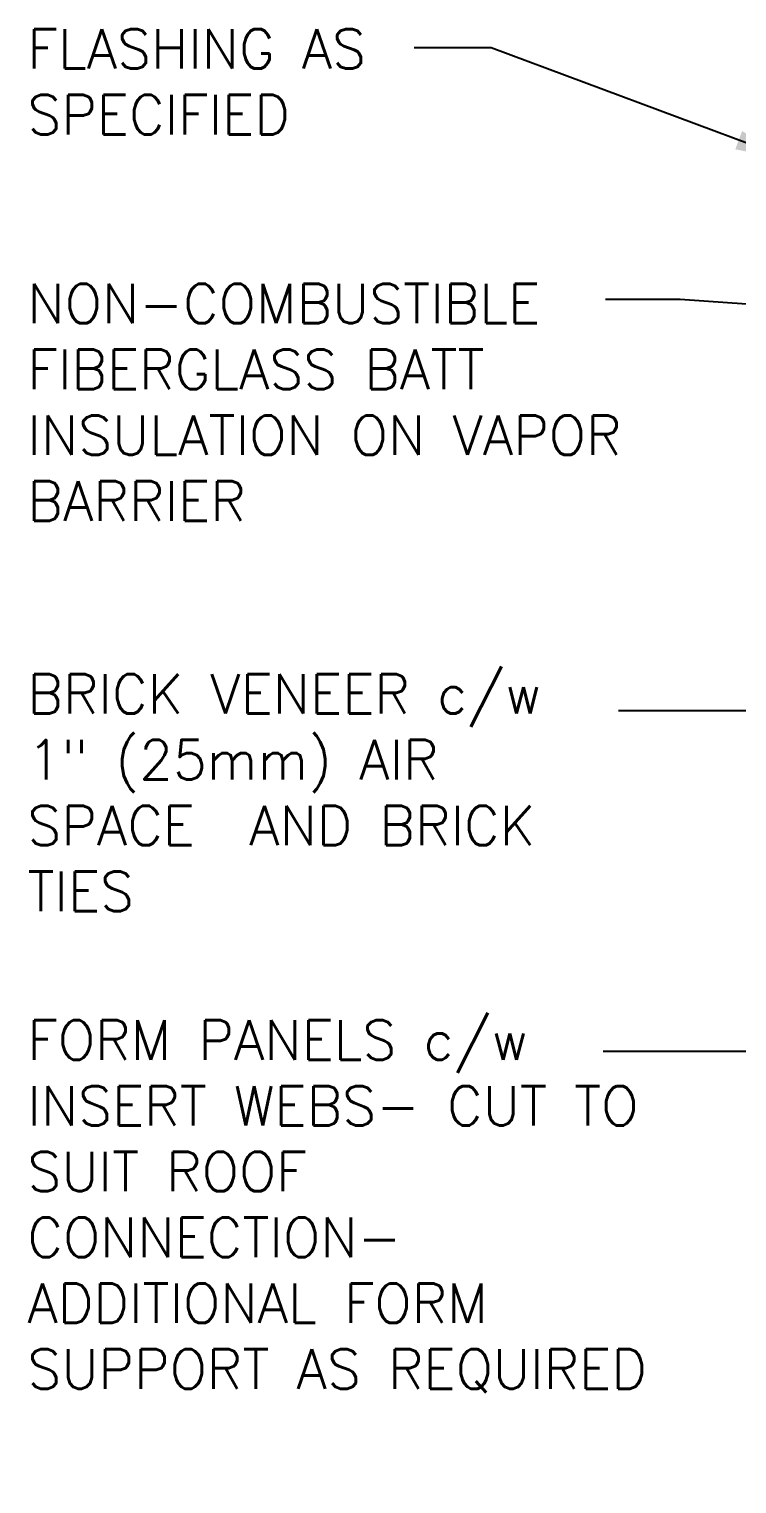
# Model space of a CAD drawing. Header units: inches. Extents: x 176.8 to 235.1, y 171.4 to 250.1.
# Drawn here: x 176.83 to 190.27, y 222.51 to 250.14 of the extents above; entities that cross this region are included whole.
import ezdxf

# ---------------------------------------------------------------- set-up
doc = ezdxf.new("R2010")
doc.units = ezdxf.units.IN
doc.header["$LTSCALE"] = 0.5
doc.header["$MEASUREMENT"] = 0
doc.layers.add('TEXT', color=4, linetype='Continuous')
doc.styles.add('DIM', font='romans.shx', dxfattribs={"width": 0.7})
doc.styles.add('ROMANS', font='romans.shx', dxfattribs={"height": 0.75})
doc.dimstyles.new('ext_12', dxfattribs={"dimscale": 12, "dimtxt": 0.075, "dimasz": 0.09375, "dimexe": 0.09375, "dimexo": 0.0625, "dimgap": 0.0625, "dimtad": 1, "dimdec": 1, "dimzin": 2, "dimdsep": 46, "dimlunit": 4, "dimtxsty": 'DIM', "dimcen": 0.09, "dimdle": 0.09375, "dimclrt": 4, "dimadec": 0, "dimazin": 0, "dimtfac": 1, "dimtdec": 1, "dimtmove": 2, "dimatfit": 3, "dimfxl": 1, "dimfrac": 2, "dimtolj": 1, "dimtzin": 0, "dimarcsym": 0})

msp = doc.modelspace()

# ---------------------------------------------------------------- texts
at = {"layer": 'TEXT', "char_height": 0.75, "style": 'ROMANS'}
for s, insert, width, attachment_point in [('FLASHING AS \\PSPECIFIED', (176.798, 250.145), 8.7776, 1), ('NON-COMBUSTIBLE\\PFIBERGLASS BATT INSULATION ON VAPOR BARRIER', (176.798, 245.306), 12.44051, 1), ('BRICK VENEER c/w^I\\P1" (25mm) AIR SPACE  AND BRICK TIES', (176.797, 237.891), 12.44051, 1), ('FORM PANELS c/w INSERT WEBS- CUT TO SUIT ROOF CONNECTION- ADDITIONAL FORM SUPPORT AS REQUIRED', (176.797, 227.781), 13.80752, 4)]:
    msp.add_mtext(s, dxfattribs=dict(at, insert=insert, width=width, attachment_point=attachment_point))

# ---------------------------------------------------------------- leaders
at = {"layer": 'TEXT'}
for points, override in [([(191.358, 247.64), (185.605, 249.792), (184.141, 249.792)], {"dimgap": 0.0625, "dimtad": 0}), ([(200.94, 244.156), (189.192, 245.011), (187.774, 245.011)], {"dimtad": 0}), ([(197.296, 223.637), (190.483, 230.721), (187.731, 230.721)], {"dimgap": 0.0625, "dimtad": 0}), ([(207.109, 222.807), (190.945, 221.717), (187.647, 221.717)], {"dimgap": 0.0625, "dimtad": 0})]:
    msp.add_leader(points, dimstyle='ext_12', override=override, dxfattribs=at)
at = {"layer": 'TEXT', "color": 4}
msp.add_leader([(191.636, 237.193), (188.021, 237.193)], dimstyle='ext_12', override={"dimgap": 0.0625, "dimtad": 0}, dxfattribs=at)

doc.saveas('drawing.dxf')
